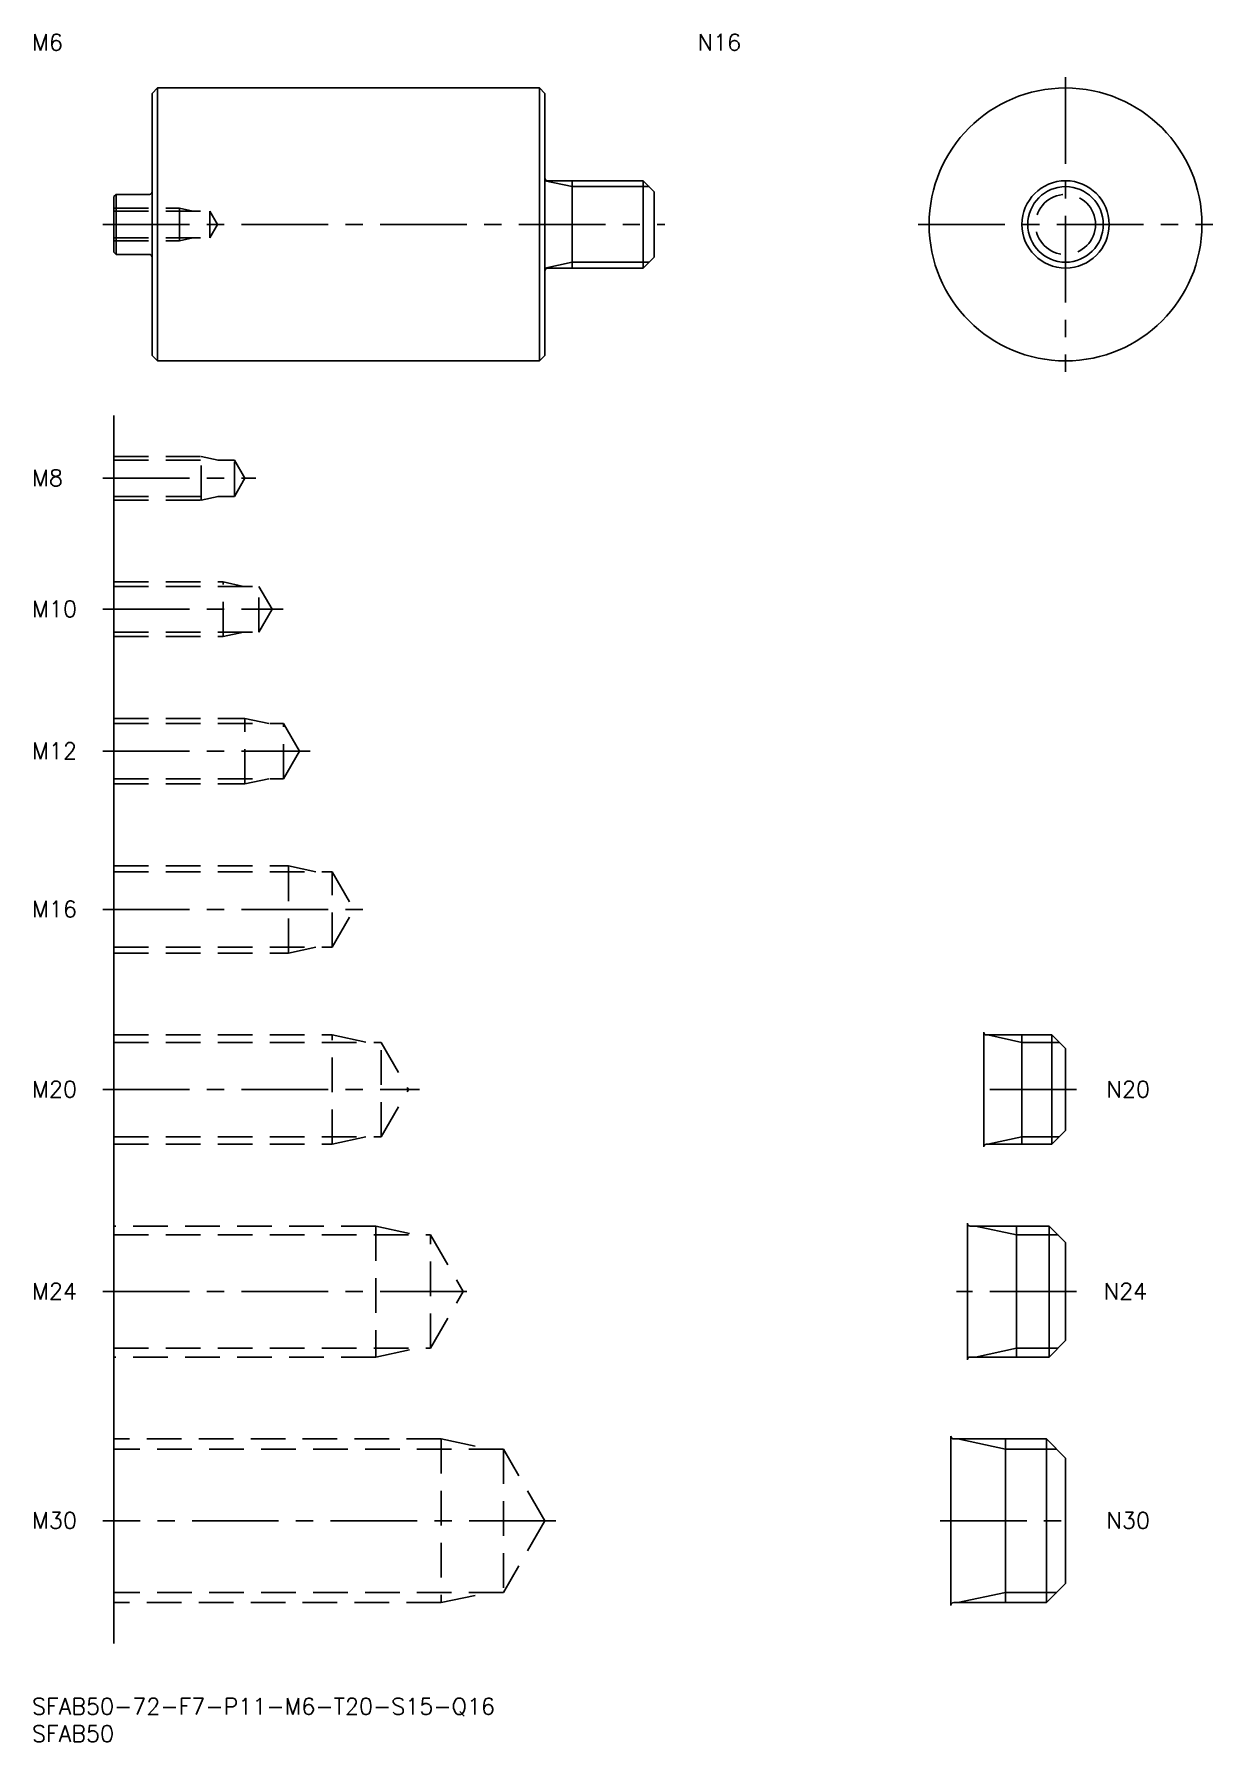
# Model space of a CAD drawing. Extents: x 0 to 216, y -8 to 305.
import ezdxf

# ---------------------------------------------------------------- set-up
doc = ezdxf.new("R2010")
doc.units = 0
doc.header["$LTSCALE"] = 0.5
doc.linetypes.add('CENTER', pattern=[50.8, 31.75, -6.35, 6.35, -6.35])
doc.linetypes.add('DASHED', pattern=[19.05, 12.7, -6.35])
for name, color, linetype in [('MSM_CENTER', 1, 'CENTER'), ('MSM_CONTINUOUS', 7, 'CONTINUOUS'), ('MSM_DASHED', 4, 'DASHED'), ('MSM_NARROW', 5, 'CONTINUOUS'), ('MSM_PART_NUMBER', 7, 'CONTINUOUS')]:
    doc.layers.add(name, color=color, linetype=linetype)
doc.styles.get("Standard").update_dxf_attribs({"font": 'txt.shx', "height": 1, "bigfont": 'bigfont.shx'})

# ---------------------------------------------------------------- blocks, each defined once
blk = doc.blocks.new('*U12')
at = {"layer": 'MSM_PART_NUMBER'}
blk.add_text('SFAB50-72-F7-P11-M6-T20-S15-Q16', height=3, dxfattribs=at).set_placement((0, -3))
blk = doc.blocks.new('*U13')
at = {"layer": 'MSM_PART_NUMBER'}
blk.add_text('SFAB50', height=3, dxfattribs=at).set_placement((0, -8))
blk = doc.blocks.new('*U14')
at = {"layer": 'MSM_PART_NUMBER'}
blk.add_text('M30', height=3, dxfattribs=at).set_placement((0, 31.06))
blk = doc.blocks.new('*U15')
at = {"layer": 'MSM_PART_NUMBER'}
blk.add_text('M24', height=3, dxfattribs=at).set_placement((0, 73.06))
blk = doc.blocks.new('*U16')
at = {"layer": 'MSM_PART_NUMBER'}
blk.add_text('M20', height=3, dxfattribs=at).set_placement((0, 110.06))
blk = doc.blocks.new('*U17')
at = {"layer": 'MSM_PART_NUMBER'}
blk.add_text('M16', height=3, dxfattribs=at).set_placement((0, 143.06))
blk = doc.blocks.new('*U18')
at = {"layer": 'MSM_PART_NUMBER'}
blk.add_text('M12', height=3, dxfattribs=at).set_placement((0, 172.06))
blk = doc.blocks.new('*U19')
at = {"layer": 'MSM_PART_NUMBER'}
blk.add_text('M10', height=3, dxfattribs=at).set_placement((0, 198.06))
blk = doc.blocks.new('*U20')
at = {"layer": 'MSM_PART_NUMBER'}
blk.add_text('M8', height=3, dxfattribs=at).set_placement((0, 222.06))
blk = doc.blocks.new('*U21')
at = {"layer": 'MSM_PART_NUMBER'}
blk.add_text('M6', height=3, dxfattribs=at).set_placement((0, 301.86))
blk = doc.blocks.new('*U22')
at = {"layer": 'MSM_PART_NUMBER'}
blk.add_text('N30', height=3, dxfattribs=at).set_placement((196.92, 31.06))
blk = doc.blocks.new('*U23')
at = {"layer": 'MSM_PART_NUMBER'}
blk.add_text('N24', height=3, dxfattribs=at).set_placement((196.42, 73.06))
blk = doc.blocks.new('*U24')
at = {"layer": 'MSM_PART_NUMBER'}
blk.add_text('N20', height=3, dxfattribs=at).set_placement((196.92, 110.06))
blk = doc.blocks.new('*U25')
at = {"layer": 'MSM_PART_NUMBER'}
blk.add_text('N16', height=3, dxfattribs=at).set_placement((122, 301.86))

msp = doc.modelspace()

# ---------------------------------------------------------------- linework, layer by layer
at = {"layer": 'MSM_CENTER'}
for p, q in [((189.42, 297), (189.42, 243)), ((13, 270), (116, 270)), ((162.42, 270), (216.42, 270)), ((13, 223.5), (41, 223.5)), ((13, 199.5), (46, 199.5)), ((13, 173.5), (51, 173.5)), ((13, 144.5), (61, 144.5)), ((13, 111.5), (71, 111.5)), ((191.42, 111.5), (172.42, 111.5)), ((13, 74.5), (81, 74.5)), ((191.42, 74.5), (169.42, 74.5)), ((96, 32.5), (13, 32.5)), ((166.42, 32.5), (191.42, 32.5))]:
    msp.add_line(p, q, dxfattribs=at)
at = {"layer": 'MSM_CONTINUOUS'}
for p, q in [((22, 294), (23, 295)), ((23, 295), (23, 245)), ((23, 295), (93, 295)), ((93, 295), (93, 245)), ((93, 295), (94, 294)), ((22, 294), (22, 246)), ((94, 294), (94, 246)), ((15.4, 275.5), (15, 275.1)), ((15.4, 275.5), (21.5, 275.5)), ((15.4, 264.5), (15.4, 275.5)), ((94.5, 278), (112, 278)), ((99, 278), (99, 262)), ((112, 278), (114, 276)), ((112, 262), (112, 278)), ((114, 264), (114, 276)), ((15, 275.1), (15, 264.9)), ((15.4, 264.5), (15, 264.9)), ((15.4, 264.5), (21.5, 264.5)), ((112, 262), (114, 264)), ((94.5, 262), (112, 262)), ((22, 246), (23, 245)), ((23, 245), (93, 245)), ((93, 245), (94, 246)), ((15, 235), (15, 10)), ((174.42, 122), (174.42, 101)), ((174.92, 121.5), (186.92, 121.5)), ((181.42, 121.5), (181.42, 101.5)), ((186.92, 121.5), (189.42, 119)), ((186.92, 121.5), (186.92, 101.5)), ((189.42, 104), (189.42, 119)), ((186.92, 101.5), (189.42, 104)), ((174.92, 101.5), (186.92, 101.5)), ((171.42, 87), (171.42, 62)), ((171.92, 86.5), (186.42, 86.5)), ((180.42, 86.5), (180.42, 62.5)), ((186.42, 86.5), (189.42, 83.5)), ((186.42, 62.5), (186.42, 86.5)), ((189.42, 65.5), (189.42, 83.5)), ((186.42, 62.5), (189.42, 65.5)), ((171.92, 62.5), (186.42, 62.5)), ((168.42, 48), (168.42, 17)), ((185.92, 47.5), (168.92, 47.5)), ((178.42, 47.5), (178.42, 17.5)), ((185.92, 47.5), (189.42, 44)), ((185.92, 17.5), (185.92, 47.5)), ((189.42, 44), (189.42, 21)), ((185.92, 17.5), (189.42, 21)), ((185.92, 17.5), (168.92, 17.5))]:
    msp.add_line(p, q, dxfattribs=at)
for radius in [25, 8]:
    msp.add_circle((189.42, 270), radius, dxfattribs=at)
for centre, start, end in [((94.5, 278.5), 180, 270), ((21.5, 276), 270, 0), ((21.5, 264), 0, 90), ((94.5, 261.5), 90, 180), ((174.92, 122), 180, 270), ((174.92, 101), 90, 180), ((171.92, 87), 180, 270), ((171.92, 62), 90, 180), ((168.92, 48), 180, 270), ((168.92, 17), 90, 180)]:
    msp.add_arc(centre, 0.5, start, end, dxfattribs=at)
at = {"layer": 'MSM_DASHED'}
for p, q in [((15, 273), (27, 273)), ((15, 272.46), (32.58, 272.46)), ((27, 267), (27, 273)), ((27, 273), (29.5, 272.46)), ((32.58, 267.54), (32.58, 272.46)), ((32.58, 272.46), (34, 270)), ((32.58, 267.54), (34, 270)), ((15, 267.54), (32.58, 267.54)), ((15, 267), (27, 267)), ((27, 267), (29.5, 267.54)), ((15, 227.5), (31, 227.5)), ((15, 226.82), (37.08, 226.82)), ((31, 219.5), (31, 227.5)), ((31, 227.5), (34.12, 226.82)), ((37.08, 220.18), (37.08, 226.82)), ((37.08, 226.82), (39, 223.5)), ((37.08, 220.18), (39, 223.5)), ((15, 220.18), (37.08, 220.18)), ((15, 219.5), (31, 219.5)), ((31, 219.5), (34.12, 220.18)), ((15, 204.5), (35, 204.5)), ((15, 203.69), (41.58, 203.69)), ((35, 194.5), (35, 204.5)), ((35, 204.5), (38.75, 203.69)), ((41.58, 195.31), (41.58, 203.69)), ((41.58, 203.69), (44, 199.5)), ((41.58, 195.31), (44, 199.5)), ((15, 195.31), (41.58, 195.31)), ((15, 194.5), (35, 194.5)), ((35, 194.5), (38.75, 195.31)), ((15, 179.5), (39, 179.5)), ((15, 178.55), (46.08, 178.55)), ((39, 167.5), (39, 179.5)), ((39, 179.5), (43.38, 178.55)), ((46.08, 168.45), (46.08, 178.55)), ((46.08, 178.55), (49, 173.5)), ((46.08, 168.45), (49, 173.5)), ((15, 168.45), (46.08, 168.45)), ((15, 167.5), (39, 167.5)), ((39, 167.5), (43.38, 168.45)), ((15, 152.5), (47, 152.5)), ((15, 151.42), (55.01, 151.42)), ((47, 136.5), (47, 152.5)), ((47, 152.5), (52, 151.42)), ((55.01, 137.58), (55.01, 151.42)), ((55.01, 151.42), (59, 144.5)), ((55.01, 137.58), (59, 144.5)), ((15, 137.58), (55.01, 137.58)), ((15, 136.5), (47, 136.5)), ((47, 136.5), (52, 137.58)), ((15, 121.5), (55, 121.5)), ((15, 120.15), (64.01, 120.15)), ((55, 101.5), (55, 121.5)), ((55, 121.5), (61.25, 120.15)), ((64.01, 120.15), (69, 111.5)), ((64.01, 102.85), (64.01, 120.15)), ((64.01, 102.85), (69, 111.5)), ((15, 102.85), (64.01, 102.85)), ((15, 101.5), (55, 101.5)), ((55, 101.5), (61.25, 102.85)), ((63, 86.5), (15, 86.5)), ((15, 84.88), (73.01, 84.88)), ((63, 86.5), (70.5, 84.88)), ((63, 86.5), (63, 62.5)), ((73.01, 64.12), (73.01, 84.88)), ((73.01, 84.88), (79, 74.5)), ((73.01, 64.12), (79, 74.5)), ((15, 64.12), (73.01, 64.12)), ((63, 62.5), (70.5, 64.12)), ((63, 62.5), (15, 62.5)), ((75, 47.5), (15, 47.5)), ((75, 47.5), (75, 17.5)), ((75, 47.5), (83.75, 45.61)), ((86.43, 45.61), (15, 45.61)), ((86.43, 45.61), (86.43, 19.39)), ((94, 32.5), (86.43, 45.61)), ((94, 32.5), (86.43, 19.39)), ((86.43, 19.39), (15, 19.39)), ((75, 17.5), (83.75, 19.39)), ((75, 17.5), (15, 17.5))]:
    msp.add_line(p, q, dxfattribs=at)
msp.add_circle((189.42, 270), 5.5, dxfattribs=at)
at = {"layer": 'MSM_NARROW'}
for p, q in [((99, 276.92), (94, 278)), ((99, 276.92), (113.08, 276.92)), ((99, 263.08), (94, 262)), ((99, 263.08), (113.08, 263.08)), ((181.42, 120.15), (175.17, 121.5)), ((181.42, 120.15), (188.27, 120.15)), ((181.42, 102.85), (175.17, 101.5)), ((181.42, 102.85), (188.27, 102.85)), ((180.42, 84.88), (172.92, 86.5)), ((180.42, 84.88), (188.04, 84.88)), ((180.42, 64.12), (172.92, 62.5)), ((180.42, 64.12), (188.04, 64.12)), ((178.42, 45.61), (169.67, 47.5)), ((187.81, 45.61), (178.42, 45.61)), ((178.42, 19.39), (169.67, 17.5)), ((187.81, 19.39), (178.42, 19.39))]:
    msp.add_line(p, q, dxfattribs=at)
msp.add_circle((189.42, 270), 6.92, dxfattribs=at)

# ---------------------------------------------------------------- block references
at = {"layer": 'MSM_CONTINUOUS'}
for name in ['*U21', '*U25', '*U20', '*U19', '*U18', '*U17', '*U16', '*U24', '*U15', '*U23', '*U14', '*U22', '*U12', '*U13']:
    msp.add_blockref(name, (0, 0), dxfattribs=at)

doc.saveas('drawing.dxf')
